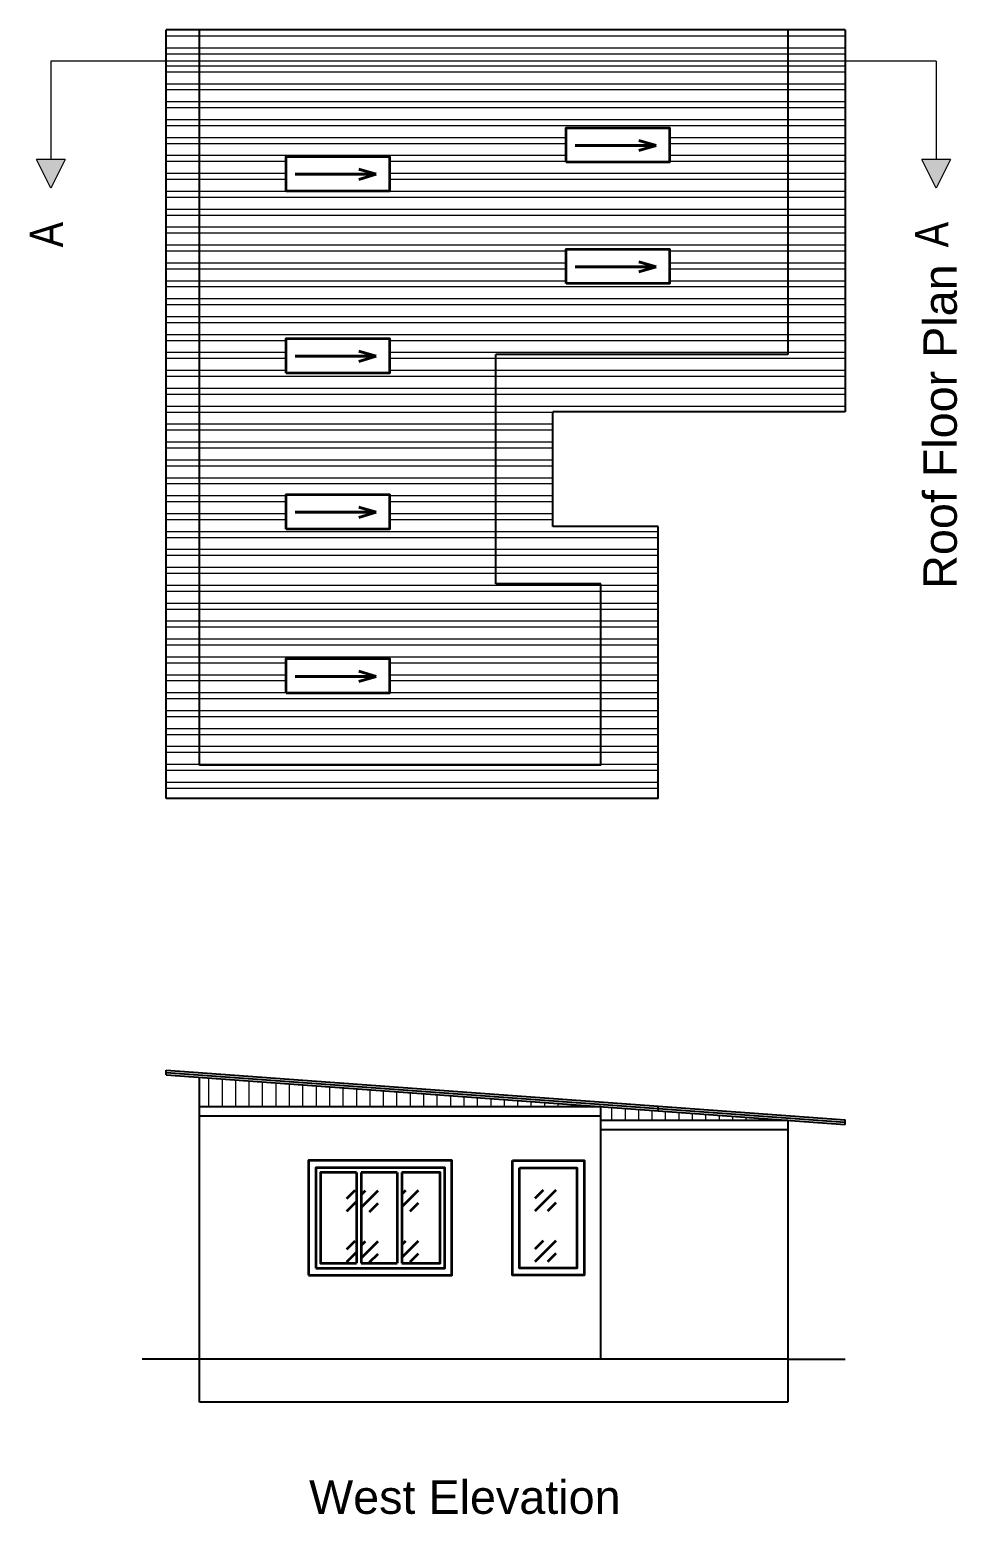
# Model space of a CAD drawing. Header units: inches. Extents: x 367408 to 389323, y -53247 to -41521.
# Drawn here: x 378651 to 379039, y -52152 to -51530 of the extents above; entities that cross this region are included whole.
import ezdxf

# ---------------------------------------------------------------- set-up
doc = ezdxf.new("R2010")
doc.units = ezdxf.units.IN
doc.header["$LTSCALE"] = 2
doc.header["$MEASUREMENT"] = 0
doc.layers.get('0').update_dxf_attribs({"linetype": 'CONTINUOUS'})
for name, color, linetype, lineweight in [('DIM_LINE', 173, 'CONTINUOUS', 20), ('door', 20, 'CONTINUOUS', 35), ('OUTLINE', 1, 'CONTINUOUS', 25), ('steps', 253, 'CONTINUOUS', 20), ('WALL - A', 1, 'CONTINUOUS', 40)]:
    doc.layers.add(name, color=color, linetype=linetype, lineweight=lineweight)
doc.styles.get("Standard").update_dxf_attribs({"font": 'ARIALN.TTF'})
pattern_1 = [(180, (327234.332, -428205.376), (-2e-15, -7.5), []), (180, (327231.832, -428202.876), (-2e-15, -7.5), [])]
pattern_2 = [(45, (16270.934, -21372), (21.21320344, 0), [12.5, -17.5]), (45, (16276.238, -21372), (21.21320344, 0), [5, -25]), (45, (16270.934, -21366.697), (21.21320344, 0), [5, -25])]

msp = doc.modelspace()

# ---------------------------------------------------------------- hatches: boundary and pattern name
at = {"linetype": 'ByBlock', "lineweight": 5}
for points in [[(378659.39, -51596.64), (378665.39, -51584.64), (378653.39, -51584.64)], [(379030.13, -51596.64), (379036.13, -51584.64), (379024.13, -51584.64)]]:
    msp.add_hatch(color=7, dxfattribs=at).paths.add_polyline_path(points)
at = {"layer": 'DIM_LINE'}
h = msp.add_hatch(dxfattribs=at)
h.set_pattern_fill('ANSI32', color=256, scale=20, angle=135)
h.set_pattern_definition(pattern_1)
h.paths.add_polyline_path([(378721.7, -51530.26), (378707.7, -51530.26), (378707.7, -51543.47), (378721.7, -51543.47)])
h = msp.add_hatch(dxfattribs=at)
h.set_pattern_fill('ANSI32', color=256, scale=20, angle=135)
h.set_pattern_definition(pattern_1)
h.paths.add_polyline_path([(378721.7, -51530.26), (378721.7, -51543.47), (378968.04, -51543.47), (378968.04, -51530.26)])
h = msp.add_hatch(dxfattribs=at)
h.set_pattern_fill('ANSI32', color=256, scale=20, angle=135)
h.set_pattern_definition(pattern_1)
h.paths.add_polyline_path([(378968.04, -51530.26), (378968.04, -51543.47), (378992.04, -51543.47), (378992.04, -51530.26)])
h = msp.add_hatch(dxfattribs=at)
h.set_pattern_fill('ANSI32', color=256, scale=20, angle=135)
h.set_pattern_definition(pattern_1)
h.paths.add_polyline_path([(378992.04, -51543.47), (378968.04, -51543.47), (378968.04, -51666.26), (378845.7, -51666.26), (378845.7, -51762.26), (378889.7, -51762.26), (378889.7, -51838.26), (378845.7, -51838.26), (378721.7, -51838.26), (378721.7, -51543.47), (378707.7, -51543.47), (378707.7, -51852.26), (378913.7, -51852.26), (378913.7, -51738.26), (378869.7, -51738.26), (378869.7, -51690.26), (378992.04, -51690.26)])
h = msp.add_hatch(dxfattribs=at)
h.set_pattern_fill('ANSI32', color=256, scale=20, angle=135)
h.set_pattern_definition(pattern_1)
h.paths.add_polyline_path([(378845.7, -51666.26), (378968.04, -51666.26), (378968.04, -51543.47), (378721.7, -51543.47), (378721.7, -51838.26), (378845.7, -51838.26), (378889.7, -51838.26), (378889.7, -51762.26), (378845.7, -51762.26)])
h.paths.add_polyline_path([(378875.19, -51622.15), (378918.51, -51622.15), (378918.51, -51636.6), (378875.19, -51636.6)], flags=16)
h.paths.add_polyline_path([(378801.25, -51597.86), (378757.93, -51597.86), (378757.93, -51583.41), (378801.25, -51583.41)], flags=16)
h.paths.add_polyline_path([(378875.19, -51585.75), (378875.19, -51571.3), (378918.51, -51571.3), (378918.51, -51585.75)], flags=16)
h.paths.add_polyline_path([(378801.25, -51659.63), (378801.25, -51674.08), (378757.93, -51674.08), (378757.93, -51659.63)], flags=16)
h.paths.add_polyline_path([(378801.25, -51724.95), (378801.25, -51739.4), (378757.93, -51739.4), (378757.93, -51724.95)], flags=16)
h.paths.add_polyline_path([(378801.25, -51793.65), (378801.25, -51808.11), (378757.93, -51808.11), (378757.93, -51793.65)], flags=16)
at = {"layer": 'door', "ltscale": 0.5}
h = msp.add_hatch(dxfattribs=at)
h.set_pattern_fill('GOST_GLASS', color=256, scale=2.5)
h.set_pattern_definition([(45, (17007.392, -1092.049), (21.21320344, 0), [12.5, -17.5]), (45, (17012.696, -1092.049), (21.21320344, 0), [5, -25]), (45, (17007.392, -1086.746), (21.21320344, 0), [5, -25])])
h.paths.add_polyline_path([(378855.7, -52006.87), (378855.7, -52048.87), (378879.7, -52048.87), (378879.7, -52006.87)])
h = msp.add_hatch(dxfattribs=at)
h.set_pattern_fill('GOST_GLASS', color=256, scale=2.5)
h.set_pattern_definition(pattern_2)
h.paths.add_polyline_path([(378787.39, -52008.87), (378772.39, -52008.87), (378772.39, -52046.87), (378787.39, -52046.87)])
h = msp.add_hatch(dxfattribs=at)
h.set_pattern_fill('GOST_GLASS', color=256, scale=2.5)
h.set_pattern_definition([(45, (16253.934, -21372.186), (21.21320344, 0), [12.5, -17.5]), (45, (16259.238, -21372.186), (21.21320344, 0), [5, -25]), (45, (16253.934, -21366.882), (21.21320344, 0), [5, -25])])
h.paths.add_polyline_path([(378804.39, -52009.05), (378789.39, -52009.05), (378789.39, -52047.05), (378804.39, -52047.05)])
h = msp.add_hatch(dxfattribs=at)
h.set_pattern_fill('GOST_GLASS', color=256, scale=2.5)
h.set_pattern_definition(pattern_2)
h.paths.add_polyline_path([(378822.39, -52008.87), (378806.39, -52008.87), (378806.39, -52046.87), (378822.39, -52046.87)])
at = {"layer": 'steps', "ltscale": 0.3}
h = msp.add_hatch(dxfattribs=at)
h.set_pattern_fill('ANSI31', scale=45, angle=45)
h.paths.add_polyline_path([(378721.7, -51969), (378721.7, -51981.28), (378889.7, -51981.28)])
h = msp.add_hatch(dxfattribs=at)
h.set_pattern_fill('ANSI31', scale=45, angle=45)
h.paths.add_polyline_path([(378889.7, -51981.28), (378889.7, -51987), (378968.04, -51987)])

# ---------------------------------------------------------------- linework, layer by layer
at = {"color": 7, "linetype": 'ByBlock', "lineweight": 5}
for p, q in [((379030.13, -51543.47), (378659.39, -51543.47)), ((378659.39, -51543.47), (378659.39, -51584.64)), ((379030.13, -51543.47), (379030.13, -51584.64)), ((378665.39, -51584.64), (378653.39, -51584.64)), ((378659.39, -51596.64), (378653.39, -51584.64)), ((378665.39, -51584.64), (378659.39, -51596.64)), ((379036.13, -51584.64), (379024.13, -51584.64)), ((379030.13, -51596.64), (379024.13, -51584.64)), ((379036.13, -51584.64), (379030.13, -51596.64))]:
    msp.add_line(p, q, dxfattribs=at)
at = {"ltscale": 0.5}
for p, q in [((378707.7, -51965.98), (378992.04, -51986.75)), ((378707.7, -51967.98), (378707.7, -51965.98)), ((378707.7, -51966.98), (378992.04, -51987.76)), ((378707.7, -51967.98), (378992.04, -51988.76)), ((378721.7, -52087), (378721.7, -51969)), ((378889.7, -51981.28), (378721.7, -51981.28)), ((378889.7, -52087), (378889.7, -51981.28)), ((378913.7, -51983.03), (378913.7, -51981.03)), ((378889.7, -51985.28), (378721.7, -51985.28)), ((378968.04, -51987), (378889.7, -51987)), ((378968.04, -51987), (378968.04, -52087)), ((378992.04, -51988.76), (378992.04, -51986.75)), ((378968.04, -51991), (378889.7, -51991)), ((378721.7, -52087), (378697.7, -52087)), ((378968.04, -52087), (378721.7, -52087)), ((378721.7, -52105), (378721.7, -52087)), ((378968.04, -52087), (378992.04, -52087)), ((378968.04, -52087), (378968.04, -52105)), ((378968.04, -52105), (378721.7, -52105))]:
    msp.add_line(p, q, dxfattribs=at)
at = {"layer": 'DIM_LINE'}
for points in [[(378918.51, -51585.75), (378918.51, -51571.3), (378875.19, -51571.3), (378875.19, -51585.75)], [(378801.25, -51597.86), (378801.25, -51583.41), (378757.93, -51583.41), (378757.93, -51597.86)], [(378918.51, -51636.6), (378918.51, -51622.15), (378875.19, -51622.15), (378875.19, -51636.6)], [(378801.25, -51674.08), (378801.25, -51659.63), (378757.93, -51659.63), (378757.93, -51674.08)], [(378801.25, -51739.4), (378801.25, -51724.95), (378757.93, -51724.95), (378757.93, -51739.4)], [(378801.25, -51808.11), (378801.25, -51793.65), (378757.93, -51793.65), (378757.93, -51808.11)]]:
    msp.add_lwpolyline(points, close=True, dxfattribs=at)
at = {"layer": 'door', "ltscale": 0.5}
for p, q in [((378787.39, -52008.87), (378787.39, -52046.87)), ((378789.39, -52008.87), (378789.39, -52046.87)), ((378804.39, -52008.87), (378804.39, -52046.87)), ((378806.39, -52008.87), (378806.39, -52046.87))]:
    msp.add_line(p, q, dxfattribs=at)
for points in [[(378875.19, -51585.75), (378875.19, -51571.3), (378918.51, -51571.3), (378918.51, -51585.75)], [(378757.93, -51597.86), (378757.93, -51583.41), (378801.25, -51583.41), (378801.25, -51597.86)], [(378875.19, -51636.6), (378875.19, -51622.15), (378918.51, -51622.15), (378918.51, -51636.6)], [(378757.93, -51674.08), (378757.93, -51659.63), (378801.25, -51659.63), (378801.25, -51674.08)], [(378757.93, -51739.4), (378757.93, -51724.95), (378801.25, -51724.95), (378801.25, -51739.4)], [(378757.93, -51808.11), (378757.93, -51793.65), (378801.25, -51793.65), (378801.25, -51808.11)], [(378767.39, -52051.87), (378827.39, -52051.87), (378827.39, -52003.87), (378767.39, -52003.87)], [(378770.39, -52048.87), (378824.39, -52048.87), (378824.39, -52006.87), (378770.39, -52006.87)], [(378852.7, -52003.87), (378882.7, -52003.87), (378882.7, -52051.87), (378852.7, -52051.87)], [(378855.7, -52006.87), (378879.7, -52006.87), (378879.7, -52048.87), (378855.7, -52048.87)]]:
    msp.add_lwpolyline(points, close=True, dxfattribs=at)
for points in [[(378787.39, -52008.87), (378772.39, -52008.87), (378772.39, -52046.87), (378787.39, -52046.87)], [(378804.39, -52008.87), (378789.39, -52008.87)], [(378806.39, -52046.87), (378822.39, -52046.87), (378822.39, -52008.87), (378806.39, -52008.87)], [(378789.39, -52046.87), (378804.39, -52046.87)]]:
    msp.add_lwpolyline(points, dxfattribs=at)
at = {"layer": 'OUTLINE'}
for p, q in [((378992.04, -51530.26), (378707.7, -51530.26)), ((378707.7, -51852.26), (378707.7, -51530.26)), ((378721.7, -51838.26), (378721.7, -51530.26)), ((378968.04, -51530.26), (378968.04, -51666.26)), ((378992.04, -51530.26), (378992.04, -51690.26)), ((378968.04, -51666.26), (378845.7, -51666.26)), ((378845.7, -51762.26), (378845.7, -51666.26)), ((378992.04, -51690.26), (378869.7, -51690.26)), ((378869.7, -51738.26), (378869.7, -51690.26)), ((378913.7, -51738.26), (378869.7, -51738.26)), ((378913.7, -51852.26), (378913.7, -51738.26)), ((378889.7, -51762.26), (378845.7, -51762.26)), ((378889.7, -51838.26), (378889.7, -51762.26)), ((378845.7, -51838.26), (378721.7, -51838.26)), ((378889.7, -51838.26), (378845.7, -51838.26)), ((378913.7, -51852.26), (378707.7, -51852.26))]:
    msp.add_line(p, q, dxfattribs=at)
at = {"layer": 'WALL - A'}
for p, q in [((378912.93, -51578.72), (378905.63, -51576.6)), ((378878.95, -51578.72), (378912.93, -51578.72)), ((378912.93, -51578.72), (378905.63, -51580.85)), ((378761.69, -51590.83), (378795.66, -51590.83)), ((378795.66, -51590.83), (378788.37, -51588.71)), ((378795.66, -51590.83), (378788.37, -51592.96)), ((378912.93, -51629.57), (378905.63, -51627.44)), ((378878.95, -51629.57), (378912.93, -51629.57)), ((378912.93, -51629.57), (378905.63, -51631.69)), ((378795.66, -51667.05), (378788.37, -51664.92)), ((378761.69, -51667.05), (378795.66, -51667.05)), ((378795.66, -51667.05), (378788.37, -51669.17)), ((378761.69, -51732.37), (378795.66, -51732.37)), ((378795.66, -51732.37), (378788.37, -51730.24)), ((378795.66, -51732.37), (378788.37, -51734.5)), ((378761.69, -51801.07), (378795.66, -51801.07)), ((378795.66, -51801.07), (378788.37, -51798.95)), ((378795.66, -51801.07), (378788.37, -51803.2))]:
    msp.add_line(p, q, dxfattribs=at)

# ---------------------------------------------------------------- texts
at = {"color": 7, "linetype": 'ByBlock', "lineweight": 5, "char_height": 14, "rotation": 90}
for s, insert, width, attachment_point in [('A', (378664.58, -51610.74), 26.5803, 9), ('A', (379035.31, -51610.74), 26.5803, 9), ('{\\fArial CE|b0|i0|c0|p34;Roof\\fArial CE|b0|i0|c238|p34; Floor Plan}', (379031.91, -51696.47), 235.547, 5)]:
    msp.add_mtext(s, dxfattribs=dict(at, insert=insert, width=width, attachment_point=attachment_point))
at = {"color": 7, "linetype": 'ByBlock', "lineweight": 5, "insert": (378832.79, -52144.89), "char_height": 14, "width": 235.547, "attachment_point": 5}
msp.add_mtext('{\\fArial CE|b0|i0|c0|p34;West Elevation}', dxfattribs=at)

doc.saveas('drawing.dxf')
